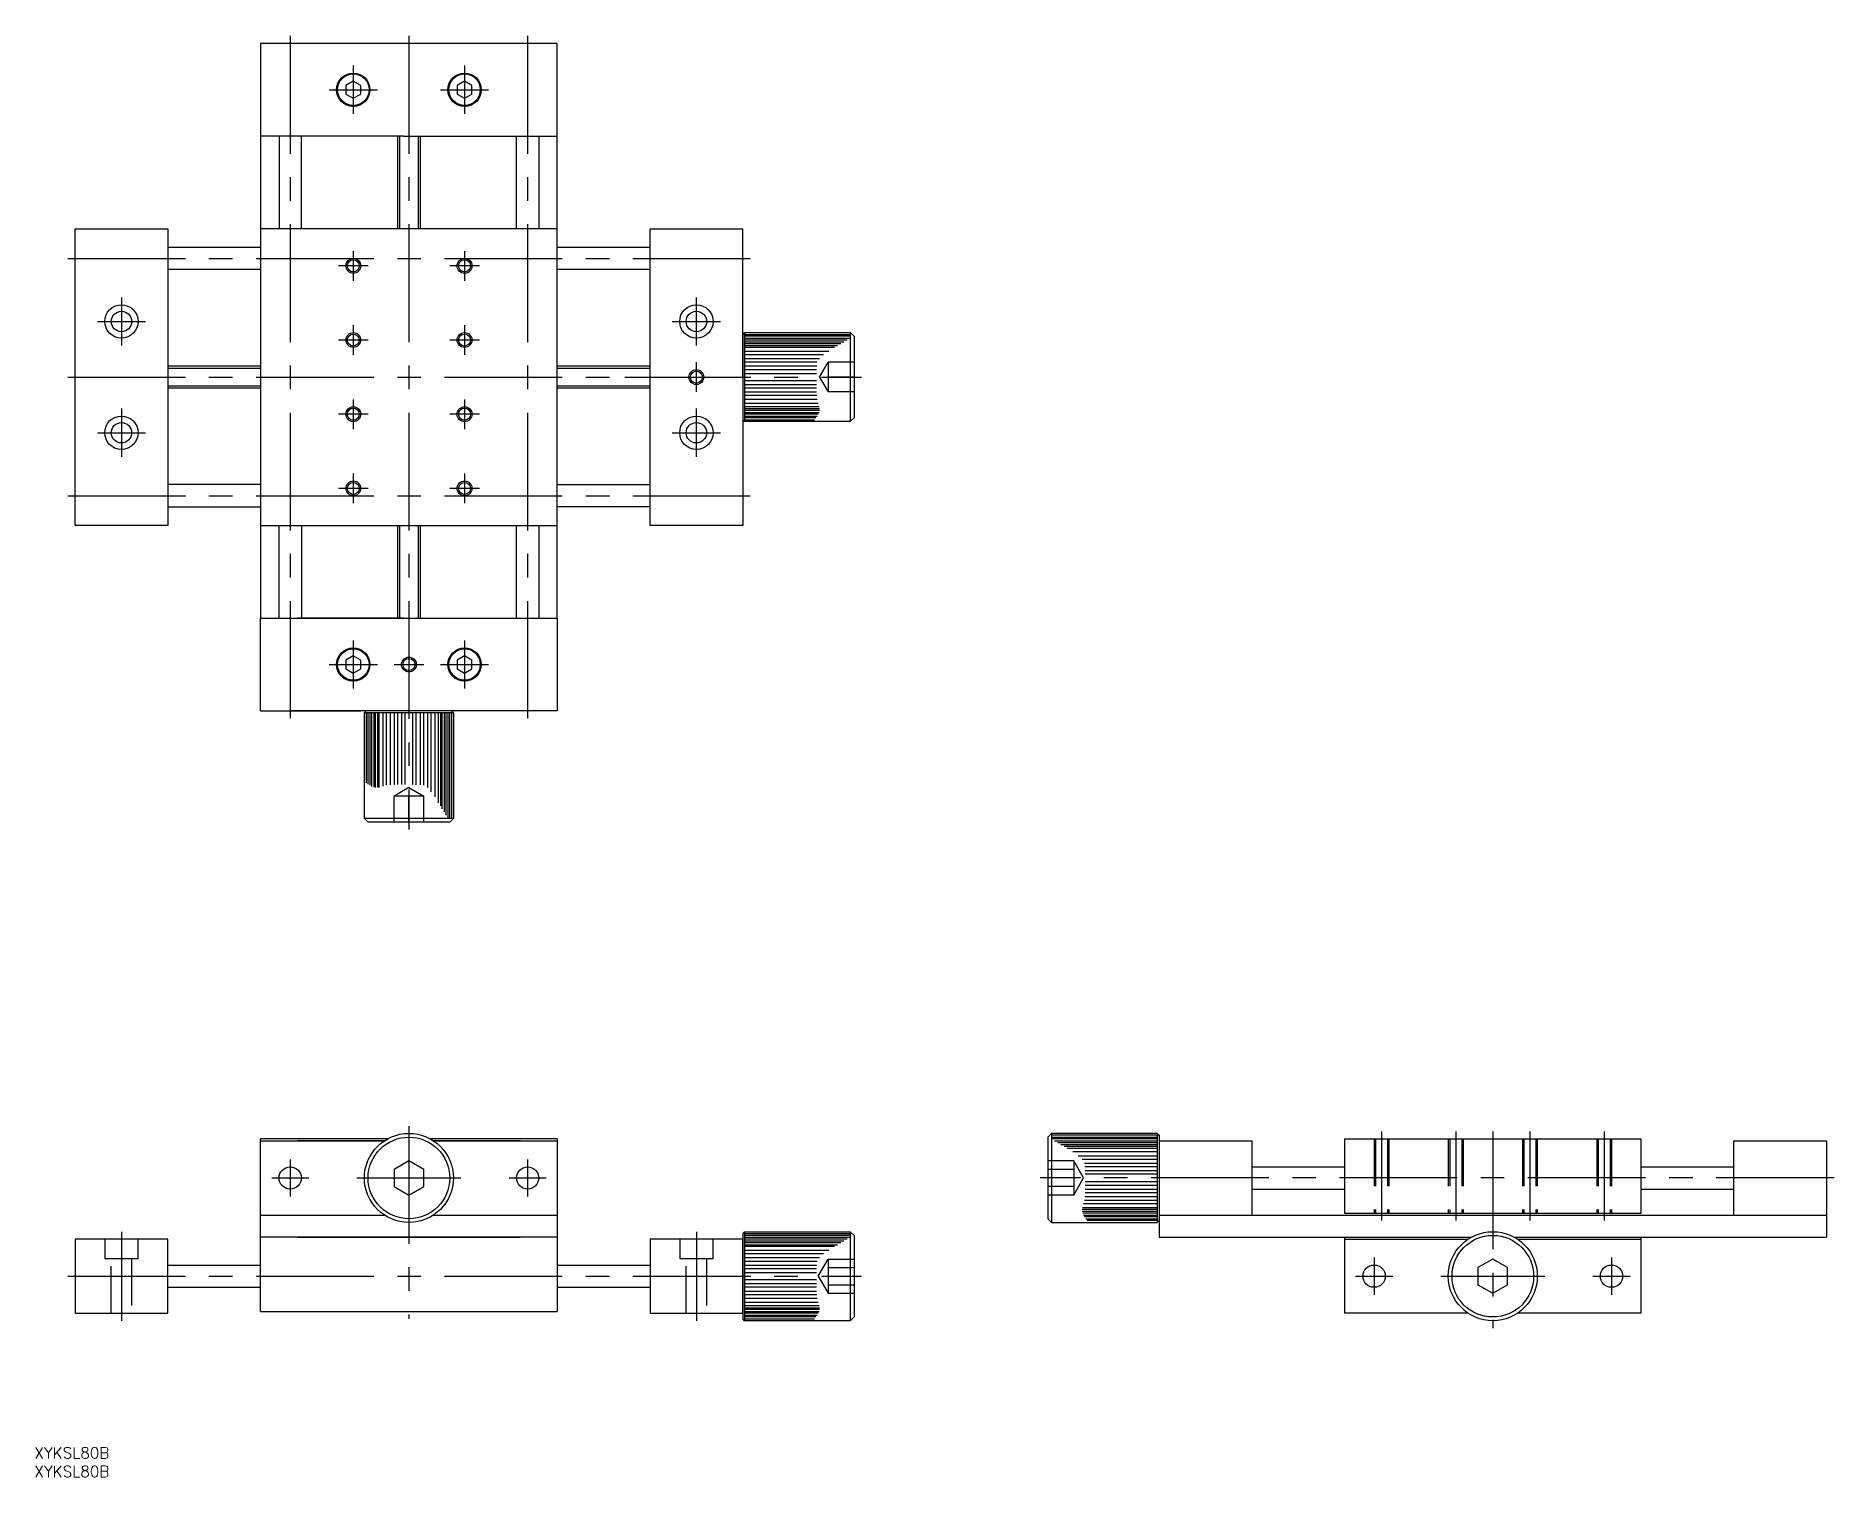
# Model space of a CAD drawing. Extents: x -101 to 384, y -81 to 308.
import ezdxf

# ---------------------------------------------------------------- set-up
doc = ezdxf.new("R2010")
doc.units = 0
for name, pattern in [('CENTER', [50.8, 31.75, -6.35, 6.35, -6.35]), ('DASHED', [19.05, 12.7, -6.35]), ('PHANTOM', [63.5, 31.75, -6.35, 6.35, -6.35, 6.35, -6.35])]:
    doc.linetypes.add(name, pattern=pattern)
doc.layers.get('0').update_dxf_attribs({"linetype": 'CONTINUOUS'})
doc.layers.add('CENTER', color=1, linetype='CONTINUOUS')
doc.styles.get("Standard").update_dxf_attribs({"font": 'txt.shx', "height": 3, "bigfont": 'bigfont.shx'})

# ---------------------------------------------------------------- blocks, each defined once
blk = doc.blocks.new('*U2')
at = {"color": 7, "linetype": 'CONTINUOUS'}
blk.add_text('XYKSL80B', height=3, dxfattribs=at).set_placement((-100.94, -75.66))
blk = doc.blocks.new('*U3')
at = {"color": 7, "linetype": 'CONTINUOUS'}
blk.add_text('XYKSL80B', height=3, dxfattribs=at).set_placement((-100.94, -80.66))

msp = doc.modelspace()

# ---------------------------------------------------------------- linework, layer by layer
at = {"color": 7, "linetype": 'CONTINUOUS'}
for p, q in [((10, 305.95), (-40, 305.95)), ((-40, 305.95), (-40, 280.95)), ((40, 305.95), (10, 305.95)), ((40, 280.95), (40, 305.95)), ((-15, 295.76), (-17, 294.6)), ((-13, 294.6), (-15, 295.76)), ((15, 295.76), (13, 294.6)), ((17, 294.6), (15, 295.76)), ((-17, 294.6), (-17, 292.29)), ((-17, 292.29), (-15, 291.14)), ((-15, 291.14), (-13, 292.29)), ((-13, 292.29), (-13, 294.6)), ((13, 294.6), (13, 292.29)), ((13, 292.29), (15, 291.14)), ((15, 291.14), (17, 292.29)), ((17, 292.29), (17, 294.6)), ((-40, 280.95), (-40, 215.95)), ((-11.5, 280.95), (-40, 280.95)), ((-35, 280.95), (-35, 255.95)), ((-1.5, 280.95), (-30, 280.95)), ((-29, 255.95), (-29, 280.95)), ((-3, 255.95), (-3, 280.95)), ((-1.5, 280.95), (1.5, 280.95)), ((1.5, 280.95), (40, 280.95)), ((3, 280.95), (3, 255.95)), ((29, 255.95), (29, 280.95)), ((35, 280.95), (35, 255.95)), ((40, 215.95), (40, 280.95)), ((-90, 175.95), (-90, 255.95)), ((-90, 255.95), (-65, 255.95)), ((-65, 255.95), (-65, 215.95)), ((40, 255.95), (-40, 255.95)), ((65, 215.95), (65, 255.95)), ((65, 255.95), (90, 255.95)), ((90, 215.95), (90, 255.95)), ((-65, 250.95), (-40, 250.95)), ((40, 250.95), (65, 250.95)), ((-40, 244.95), (-65, 244.95)), ((65, 244.95), (40, 244.95)), ((90.5, 227.95), (90, 227.45)), ((90.5, 227.95), (90.5, 203.95)), ((90.5, 227.95), (119, 227.95)), ((119, 227.95), (119, 203.95)), ((120, 226.95), (119, 227.95)), ((90, 227.45), (90, 204.45)), ((120, 226.95), (120, 204.95)), ((-65, 218.95), (-40, 218.95)), ((40, 218.95), (65, 218.95)), ((-65, 215.95), (-65, 175.95)), ((-40, 215.95), (-40, 150.95)), ((40, 150.95), (40, 215.95)), ((65, 175.95), (65, 215.95)), ((90, 215.95), (90, 175.95)), ((-40, 212.95), (-65, 212.95)), ((65, 212.95), (40, 212.95)), ((90.5, 203.95), (90, 204.45)), ((119, 203.95), (90.5, 203.95)), ((119, 203.95), (120, 204.95)), ((-40, 186.95), (-65, 186.95)), ((40, 186.95), (65, 186.95)), ((-65, 180.95), (-40, 180.95)), ((65, 180.95), (40, 180.95)), ((-65, 175.95), (-90, 175.95)), ((-40, 175.95), (-11.5, 175.95)), ((-35, 175.95), (40, 175.95)), ((-35, 150.95), (-35, 175.95)), ((-29, 175.95), (-29, 150.95)), ((-3, 150.95), (-3, 175.95)), ((3, 175.95), (3, 150.95)), ((29, 150.95), (29, 175.95)), ((35, 175.95), (35, 150.95)), ((90, 175.95), (65, 175.95)), ((-40, 125.95), (-40, 150.95)), ((-40, 150.95), (-11.5, 150.95)), ((-30, 150.95), (-1.5, 150.95)), ((-30, 150.95), (-1.5, 150.95)), ((-1.5, 150.95), (-30, 150.95)), ((-1.5, 150.95), (0, 150.95)), ((0, 150.95), (40, 150.95)), ((40, 150.95), (40, 125.95)), ((-15, 140.76), (-17, 139.6)), ((-13, 139.6), (-15, 140.76)), ((15, 140.76), (13, 139.6)), ((17, 139.6), (15, 140.76)), ((-17, 139.6), (-17, 137.29)), ((-17, 137.29), (-15, 136.14)), ((-15, 136.14), (-13, 137.29)), ((-13, 137.29), (-13, 139.6)), ((13, 139.6), (13, 137.29)), ((13, 137.29), (15, 136.14)), ((15, 136.14), (17, 137.29)), ((17, 137.29), (17, 139.6)), ((-40, 125.95), (-13, 125.95)), ((40, 125.95), (-32, 125.95)), ((-12, 125.45), (-11.5, 125.95)), ((12, 125.45), (-12, 125.45)), ((-12, 96.95), (-12, 125.45)), ((11.5, 125.95), (-11.5, 125.95)), ((12, 125.45), (11.5, 125.95)), ((12, 125.45), (12, 96.95)), ((12, 96.95), (-12, 96.95)), ((-12, 96.95), (-11, 95.95)), ((11, 95.95), (-11, 95.95)), ((11, 95.95), (12, 96.95)), ((-40, -10), (-40, 10.5)), ((-5.81, 10.5), (-40, 10.5)), ((-40, 10), (-6.63, 10)), ((-6.63, 10), (-30, 10)), ((40, 10.5), (5.81, 10.5)), ((30, 10), (6.63, 10)), ((6.63, 10), (40, 10)), ((40, 10.5), (40, -10)), ((172.23, 11), (173.23, 12)), ((172.23, 11), (172.23, -11)), ((201.73, 12), (173.23, 12)), ((173.23, 12), (173.23, -12)), ((201.73, 12), (202.23, 11.5)), ((201.73, 12), (201.73, -12)), ((202.23, 11.5), (202.23, -11.5)), ((202.23, 10), (227.23, 10)), ((227.23, 10), (227.23, -10)), ((252.23, 10.5), (332.23, 10.5)), ((252.23, 10.5), (252.23, -9.5)), ((332.23, -9.5), (332.23, 10.5)), ((357.23, -10), (357.23, 10)), ((357.23, 10), (382.23, 10)), ((382.23, 10), (382.23, -10)), ((0, 4.62), (-4, 2.31)), ((-4, 2.31), (-4, -2.31)), ((4, 2.31), (0, 4.62)), ((4, -2.31), (4, 2.31)), ((227.23, 3), (252.23, 3)), ((332.23, 3), (357.23, 3)), ((-4, -2.31), (0, -4.62)), ((0, -4.62), (4, -2.31)), ((227.23, -3), (252.23, -3)), ((332.23, -3), (357.23, -3)), ((252.23, -9.5), (332.23, -9.5)), ((-40, -10), (-6.63, -10)), ((-40, -36), (-40, -10)), ((6.63, -10), (40, -10)), ((40, -10), (40, -36)), ((90.5, -14.5), (90, -15)), ((90.5, -14.5), (119, -14.5)), ((90.5, -14.5), (90.5, -38.5)), ((119, -14.5), (119, -38.5)), ((120, -15.5), (119, -14.5)), ((173.23, -12), (172.23, -11)), ((173.23, -12), (201.73, -12)), ((201.73, -12), (202.23, -11.5)), ((202.23, -10), (252.23, -10)), ((202.23, -10), (202.23, -16)), ((252.23, -10), (332.23, -10)), ((332.23, -10), (382.23, -10)), ((382.23, -10), (382.23, -16)), ((-65, -16.5), (-90, -16.5)), ((-90, -16.5), (-90, -36.5)), ((-65, -36.5), (-65, -16.5)), ((40, -16), (-40, -16)), ((-30, -16), (30, -16)), ((90, -16.5), (65, -16.5)), ((65, -16.5), (65, -36.5)), ((90, -15), (90, -38)), ((90, -36.5), (90, -16.5)), ((120, -15.5), (120, -37.5)), ((202.23, -16), (286.42, -16)), ((252.23, -16), (252.23, -36.5)), ((252.23, -16.5), (285.59, -16.5)), ((298.03, -16), (382.23, -16)), ((298.86, -16.5), (332.23, -16.5)), ((332.23, -36.5), (332.23, -16)), ((-65, -23.5), (-40, -23.5)), ((40, -23.5), (65, -23.5)), ((292.23, -21.88), (288.23, -24.19)), ((288.23, -24.19), (288.23, -28.81)), ((296.23, -24.19), (292.23, -21.88)), ((296.23, -28.81), (296.23, -24.19)), ((288.23, -28.81), (292.23, -31.12)), ((292.23, -31.12), (296.23, -28.81)), ((-65, -29.5), (-40, -29.5)), ((40, -29.5), (65, -29.5)), ((-90, -36.5), (-65, -36.5)), ((-40, -36), (40, -36)), ((65, -36.5), (90, -36.5)), ((90.5, -38.5), (90, -38)), ((119, -38.5), (90.5, -38.5)), ((119, -38.5), (120, -37.5)), ((285.59, -36.5), (252.23, -36.5)), ((332.23, -36.5), (298.86, -36.5))]:
    msp.add_line(p, q, dxfattribs=at)
at = {"color": 3, "linetype": 'CONTINUOUS'}
for p, q in [((-2.46, 255.95), (-2.46, 280.95)), ((2.46, 280.95), (2.46, 255.95)), ((-65, 218.4), (-40, 218.4)), ((40, 218.4), (65, 218.4)), ((-40, 213.49), (-65, 213.49)), ((65, 213.49), (40, 213.49)), ((-2.46, 150.95), (-2.46, 175.95)), ((2.46, 175.95), (2.46, 150.95))]:
    msp.add_line(p, q, dxfattribs=at)
at = {"color": 3, "linetype": 'PHANTOM'}
for p, q in [((90.5, 227.45), (119, 227.45)), ((119, 226.95), (90.5, 226.95)), ((90.5, 226.45), (119, 226.45)), ((118.13, 225.95), (90.5, 225.95)), ((90.5, 225.45), (117.26, 225.45)), ((116.42, 224.95), (90.5, 224.95)), ((90.5, 224.45), (115.59, 224.45)), ((114.77, 223.95), (90.5, 223.95)), ((90.5, 222.95), (113.22, 222.95)), ((111.8, 221.95), (90.5, 221.95)), ((90.5, 220.95), (110.69, 220.95)), ((110.06, 219.95), (90.5, 219.95)), ((90.5, 218.95), (109.96, 218.95)), ((109.91, 217.95), (90.5, 217.95)), ((90.5, 216.95), (109.88, 216.95)), ((109.86, 214.95), (90.5, 214.95)), ((90.5, 213.95), (109.87, 213.95)), ((109.88, 212.95), (90.5, 212.95)), ((90.5, 211.95), (109.91, 211.95)), ((109.96, 210.95), (90.5, 210.95)), ((110.08, 209.95), (90.5, 209.95)), ((90.5, 208.95), (110.33, 208.95)), ((110.63, 207.95), (90.5, 207.95)), ((90.5, 207.45), (110.71, 207.45)), ((110.69, 206.95), (90.5, 206.95)), ((90.5, 206.45), (110.57, 206.45)), ((110.36, 205.95), (90.5, 205.95)), ((90.5, 205.45), (110.07, 205.45)), ((109.74, 204.95), (90.5, 204.95)), ((90.5, 204.45), (109.38, 204.45)), ((-11.5, 125.45), (-11.5, 106.57)), ((-11, 106.2), (-11, 125.45)), ((-10.5, 125.45), (-10.5, 105.87)), ((-10, 105.59), (-10, 125.45)), ((-9.5, 125.45), (-9.5, 105.38)), ((-9, 105.25), (-9, 125.45)), ((-8.5, 125.45), (-8.5, 105.24)), ((-8, 105.32), (-8, 125.45)), ((-7, 125.45), (-7, 105.61)), ((-6, 105.87), (-6, 125.45)), ((-5, 105.99), (-5, 125.45)), ((-4, 125.45), (-4, 106.04)), ((-3, 106.06), (-3, 125.45)), ((-2, 125.45), (-2, 106.08)), ((-1, 106.08), (-1, 125.45)), ((1, 125.45), (1, 106.07)), ((2, 106.04), (2, 125.45)), ((3, 125.45), (3, 105.99)), ((4, 105.89), (4, 125.45)), ((5, 125.45), (5, 105.25)), ((6, 104.14), (6, 125.45)), ((7, 125.45), (7, 102.73)), ((8, 101.18), (8, 125.45)), ((8.5, 125.45), (8.5, 100.36)), ((9, 99.53), (9, 125.45)), ((9.5, 125.45), (9.5, 98.68)), ((10, 97.82), (10, 125.45)), ((10.5, 125.45), (10.5, 96.95)), ((11, 96.95), (11, 125.45)), ((11.5, 125.45), (11.5, 96.95)), ((201.73, 11.5), (173.23, 11.5)), ((173.23, 11), (201.73, 11)), ((201.73, 10.5), (173.23, 10.5)), ((174.1, 10), (201.73, 10)), ((201.73, 9.5), (174.96, 9.5)), ((175.8, 9), (201.73, 9)), ((201.73, 8.5), (176.64, 8.5)), ((177.46, 8), (201.73, 8)), ((201.73, 7), (179.01, 7)), ((180.42, 6), (201.73, 6)), ((201.73, 5), (181.53, 5)), ((182.17, 4), (201.73, 4)), ((201.73, 3), (182.27, 3)), ((182.32, 2), (201.73, 2)), ((201.73, 1), (182.35, 1)), ((201.73, -4), (182.31, -4)), ((182.34, -3), (201.73, -3)), ((182.36, -1), (201.73, -1)), ((201.73, -2), (182.36, -2)), ((201.73, -8.5), (181.52, -8.5)), ((181.53, -9), (201.73, -9)), ((181.6, -8), (201.73, -8)), ((201.73, -9.5), (181.65, -9.5)), ((201.73, -7), (181.89, -7)), ((182.14, -6), (201.73, -6)), ((182.27, -5), (201.73, -5)), ((181.87, -10), (201.73, -10)), ((201.73, -10.5), (182.15, -10.5)), ((182.48, -11), (201.73, -11)), ((201.73, -11.5), (182.85, -11.5)), ((90.5, -15), (119, -15)), ((119, -15.5), (90.5, -15.5)), ((90.5, -16), (119, -16)), ((118.13, -16.5), (90.5, -16.5)), ((90.5, -17), (117.26, -17)), ((116.42, -17.5), (90.5, -17.5)), ((90.5, -18), (115.59, -18)), ((114.77, -18.5), (90.5, -18.5)), ((90.5, -19.5), (113.22, -19.5)), ((111.8, -20.5), (90.5, -20.5)), ((90.5, -21.5), (110.69, -21.5)), ((110.06, -22.5), (90.5, -22.5)), ((90.5, -23.5), (109.96, -23.5)), ((109.91, -24.5), (90.5, -24.5)), ((90.5, -25.5), (109.88, -25.5)), ((109.86, -27.5), (90.5, -27.5)), ((90.5, -28.5), (109.87, -28.5)), ((109.88, -29.5), (90.5, -29.5)), ((90.5, -30.5), (109.91, -30.5)), ((109.96, -31.5), (90.5, -31.5)), ((110.08, -32.5), (90.5, -32.5)), ((90.5, -33.5), (110.33, -33.5)), ((110.63, -34.5), (90.5, -34.5)), ((90.5, -35), (110.71, -35)), ((110.69, -35.5), (90.5, -35.5)), ((90.5, -36), (110.57, -36)), ((110.36, -36.5), (90.5, -36.5)), ((90.5, -37), (110.07, -37)), ((109.74, -37.5), (90.5, -37.5)), ((90.5, -38), (109.38, -38))]:
    msp.add_line(p, q, dxfattribs=at)
at = {"color": 3, "linetype": 'DASHED'}
for p, q in [((110.69, 215.95), (113, 219.95)), ((120, 219.95), (113, 219.95)), ((113, 219.95), (113, 211.95)), ((110.69, 215.95), (113, 211.95)), ((120, 215.95), (113, 215.95)), ((120, 211.95), (113, 211.95)), ((0, 105.26), (-4, 102.95)), ((-4, 95.95), (-4, 102.95)), ((4, 102.95), (-4, 102.95)), ((0, 105.26), (4, 102.95)), ((0, 95.95), (0, 102.95)), ((4, 95.95), (4, 102.95)), ((260.23, 10.5), (260.23, -9.5)), ((260.6, 10.5), (260.6, -9.5)), ((263.85, 10.5), (263.85, -9.5)), ((264.23, 10.5), (264.23, -9.5)), ((280.23, 10.5), (280.23, -9.5)), ((280.6, 10.5), (280.6, -9.5)), ((283.85, 10.5), (283.85, -9.5)), ((284.23, 10.5), (284.23, -9.5)), ((300.23, 10.5), (300.23, -9.5)), ((300.6, 10.5), (300.6, -9.5)), ((303.85, 10.5), (303.85, -9.5)), ((304.23, 10.5), (304.23, -9.5)), ((320.23, 10.5), (320.23, -9.5)), ((320.6, 10.5), (320.6, -9.5)), ((323.85, 10.5), (323.85, -9.5)), ((324.23, 10.5), (324.23, -9.5)), ((179.23, 4.62), (172.23, 4.62)), ((179.23, 2.31), (172.23, 2.31)), ((181.89, 0), (179.23, 4.62)), ((179.23, 4.62), (179.23, -4.62)), ((179.23, -4.62), (181.89, 0)), ((179.23, -2.31), (172.23, -2.31)), ((179.23, -4.62), (172.23, -4.62)), ((-82, -16.5), (-82, -21.7)), ((-73, -21.7), (-73, -16.5)), ((73, -16.5), (73, -21.7)), ((82, -21.7), (82, -16.5)), ((-82, -21.7), (-73, -21.7)), ((-80.25, -36.5), (-80.25, -21.7)), ((-74.75, -21.7), (-74.75, -36.5)), ((73, -21.7), (82, -21.7)), ((74.75, -36.5), (74.75, -21.7)), ((80.25, -21.7), (80.25, -36.5)), ((110.33, -26.5), (113, -21.88)), ((113, -21.88), (113, -31.12)), ((113, -21.88), (120, -21.88)), ((113, -24.19), (120, -24.19)), ((110.33, -26.5), (113, -31.12)), ((113, -28.81), (120, -28.81)), ((113, -31.12), (120, -31.12))]:
    msp.add_line(p, q, dxfattribs=at)
at = {"color": 7, "linetype": 'CONTINUOUS'}
for centre, radius in [((-15, 293.45), 4.5), ((-15, 293.45), 4.25), ((15, 293.45), 4.5), ((15, 293.45), 4.25), ((-15, 245.95), 1.62), ((15, 245.95), 1.62), ((-77.5, 230.95), 4.5), ((-77.5, 230.95), 4.5), ((-77.5, 230.95), 2.75), ((-77.5, 230.95), 2.75), ((77.5, 230.95), 4.5), ((77.5, 230.95), 2.75), ((-15, 225.95), 1.62), ((15, 225.95), 1.62), ((77.5, 215.95), 1.62), ((-77.5, 200.95), 4.5), ((-77.5, 200.95), 2.75), ((-15, 205.95), 1.62), ((15, 205.95), 1.62), ((77.5, 200.95), 4.5), ((77.5, 200.95), 2.75), ((-15, 185.95), 1.62), ((15, 185.95), 1.62), ((-15, 138.45), 4.5), ((-15, 138.45), 4.25), ((15, 138.45), 4.5), ((15, 138.45), 4.25), ((0, 138.45), 1.62), ((0, 0), 12), ((0, 0), 11), ((-32, 0), 3), ((32, 0), 3), ((292.23, -26.5), 12), ((292.23, -26.5), 11), ((260.23, -26.5), 3), ((324.23, -26.5), 3)]:
    msp.add_circle(centre, radius, dxfattribs=at)
at = {"color": 3, "linetype": 'CONTINUOUS'}
for centre in [(-15, 245.95), (15, 245.95), (-15, 225.95), (15, 225.95), (77.5, 215.95), (-15, 205.95), (15, 205.95), (-15, 185.95), (15, 185.95), (0, 138.45)]:
    msp.add_circle(centre, 2, dxfattribs=at)
at = {"layer": 'CENTER', "color": 1, "linetype": 'CENTER'}
for p, q in [((-32, 307.95), (-32, 123.95)), ((0, 307.95), (0, 93.95)), ((32, 307.95), (32, 123.95)), ((-15, 299.95), (-15, 286.95)), ((15, 299.95), (15, 286.95)), ((-21.5, 293.45), (-8.5, 293.45)), ((8.5, 293.45), (21.5, 293.45)), ((-92, 247.95), (92, 247.95)), ((-15, 249.95), (-15, 241.95)), ((15, 249.95), (15, 241.95)), ((-11, 245.95), (-19, 245.95)), ((19, 245.95), (11, 245.95)), ((-77.5, 237.45), (-77.5, 224.45)), ((77.5, 224.45), (77.5, 237.45)), ((-84, 230.95), (-71, 230.95)), ((-15, 229.95), (-15, 221.95)), ((15, 229.95), (15, 221.95)), ((71, 230.95), (84, 230.95)), ((-11, 225.95), (-19, 225.95)), ((19, 225.95), (11, 225.95)), ((77.5, 211.95), (77.5, 219.95)), ((-92, 215.95), (122, 215.95)), ((58.19, 215.95), (65, 215.95)), ((75.5, 215.95), (75.8, 215.95)), ((75.5, 215.95), (75.8, 215.95)), ((79.2, 215.95), (79.5, 215.95)), ((79.2, 215.95), (79.5, 215.95)), ((-15, 209.95), (-15, 201.95)), ((15, 209.95), (15, 201.95)), ((-77.5, 207.45), (-77.5, 194.45)), ((-11, 205.95), (-19, 205.95)), ((19, 205.95), (11, 205.95)), ((77.5, 194.45), (77.5, 207.45)), ((-84, 200.95), (-71, 200.95)), ((71, 200.95), (84, 200.95)), ((-15, 189.95), (-15, 181.95)), ((15, 189.95), (15, 181.95)), ((-11, 185.95), (-19, 185.95)), ((19, 185.95), (11, 185.95)), ((-92, 183.95), (92, 183.95)), ((-15, 144.95), (-15, 131.95)), ((15, 144.95), (15, 131.95)), ((-21.5, 138.45), (-8.5, 138.45)), ((-4, 138.45), (4, 138.45)), ((8.5, 138.45), (21.5, 138.45)), ((0, 14), (0, -38)), ((262.23, 12.5), (262.23, -11.5)), ((282.23, 12.5), (282.23, -11.5)), ((292.23, 12.5), (292.23, -40.5)), ((302.23, 12.5), (302.23, -11.5)), ((322.23, 12.5), (322.23, -11.5)), ((-32, 5), (-32, -5)), ((32, 5), (32, -5)), ((-37, 0), (-27, 0)), ((-14, 0), (14, 0)), ((27, 0), (37, 0)), ((384.23, 0), (170.23, 0)), ((-77.5, -14.5), (-77.5, -38.5)), ((77.5, -14.5), (77.5, -38.5)), ((260.23, -21.5), (260.23, -31.5)), ((324.23, -21.5), (324.23, -31.5)), ((-92, -26.5), (122, -26.5)), ((255.23, -26.5), (265.23, -26.5)), ((278.23, -26.5), (306.23, -26.5)), ((319.23, -26.5), (329.23, -26.5))]:
    msp.add_line(p, q, dxfattribs=at)

# ---------------------------------------------------------------- block references
at = {"color": 7, "linetype": 'CONTINUOUS'}
for name in ['*U2', '*U3']:
    msp.add_blockref(name, (0, 0), dxfattribs=at)

doc.saveas('drawing.dxf')
